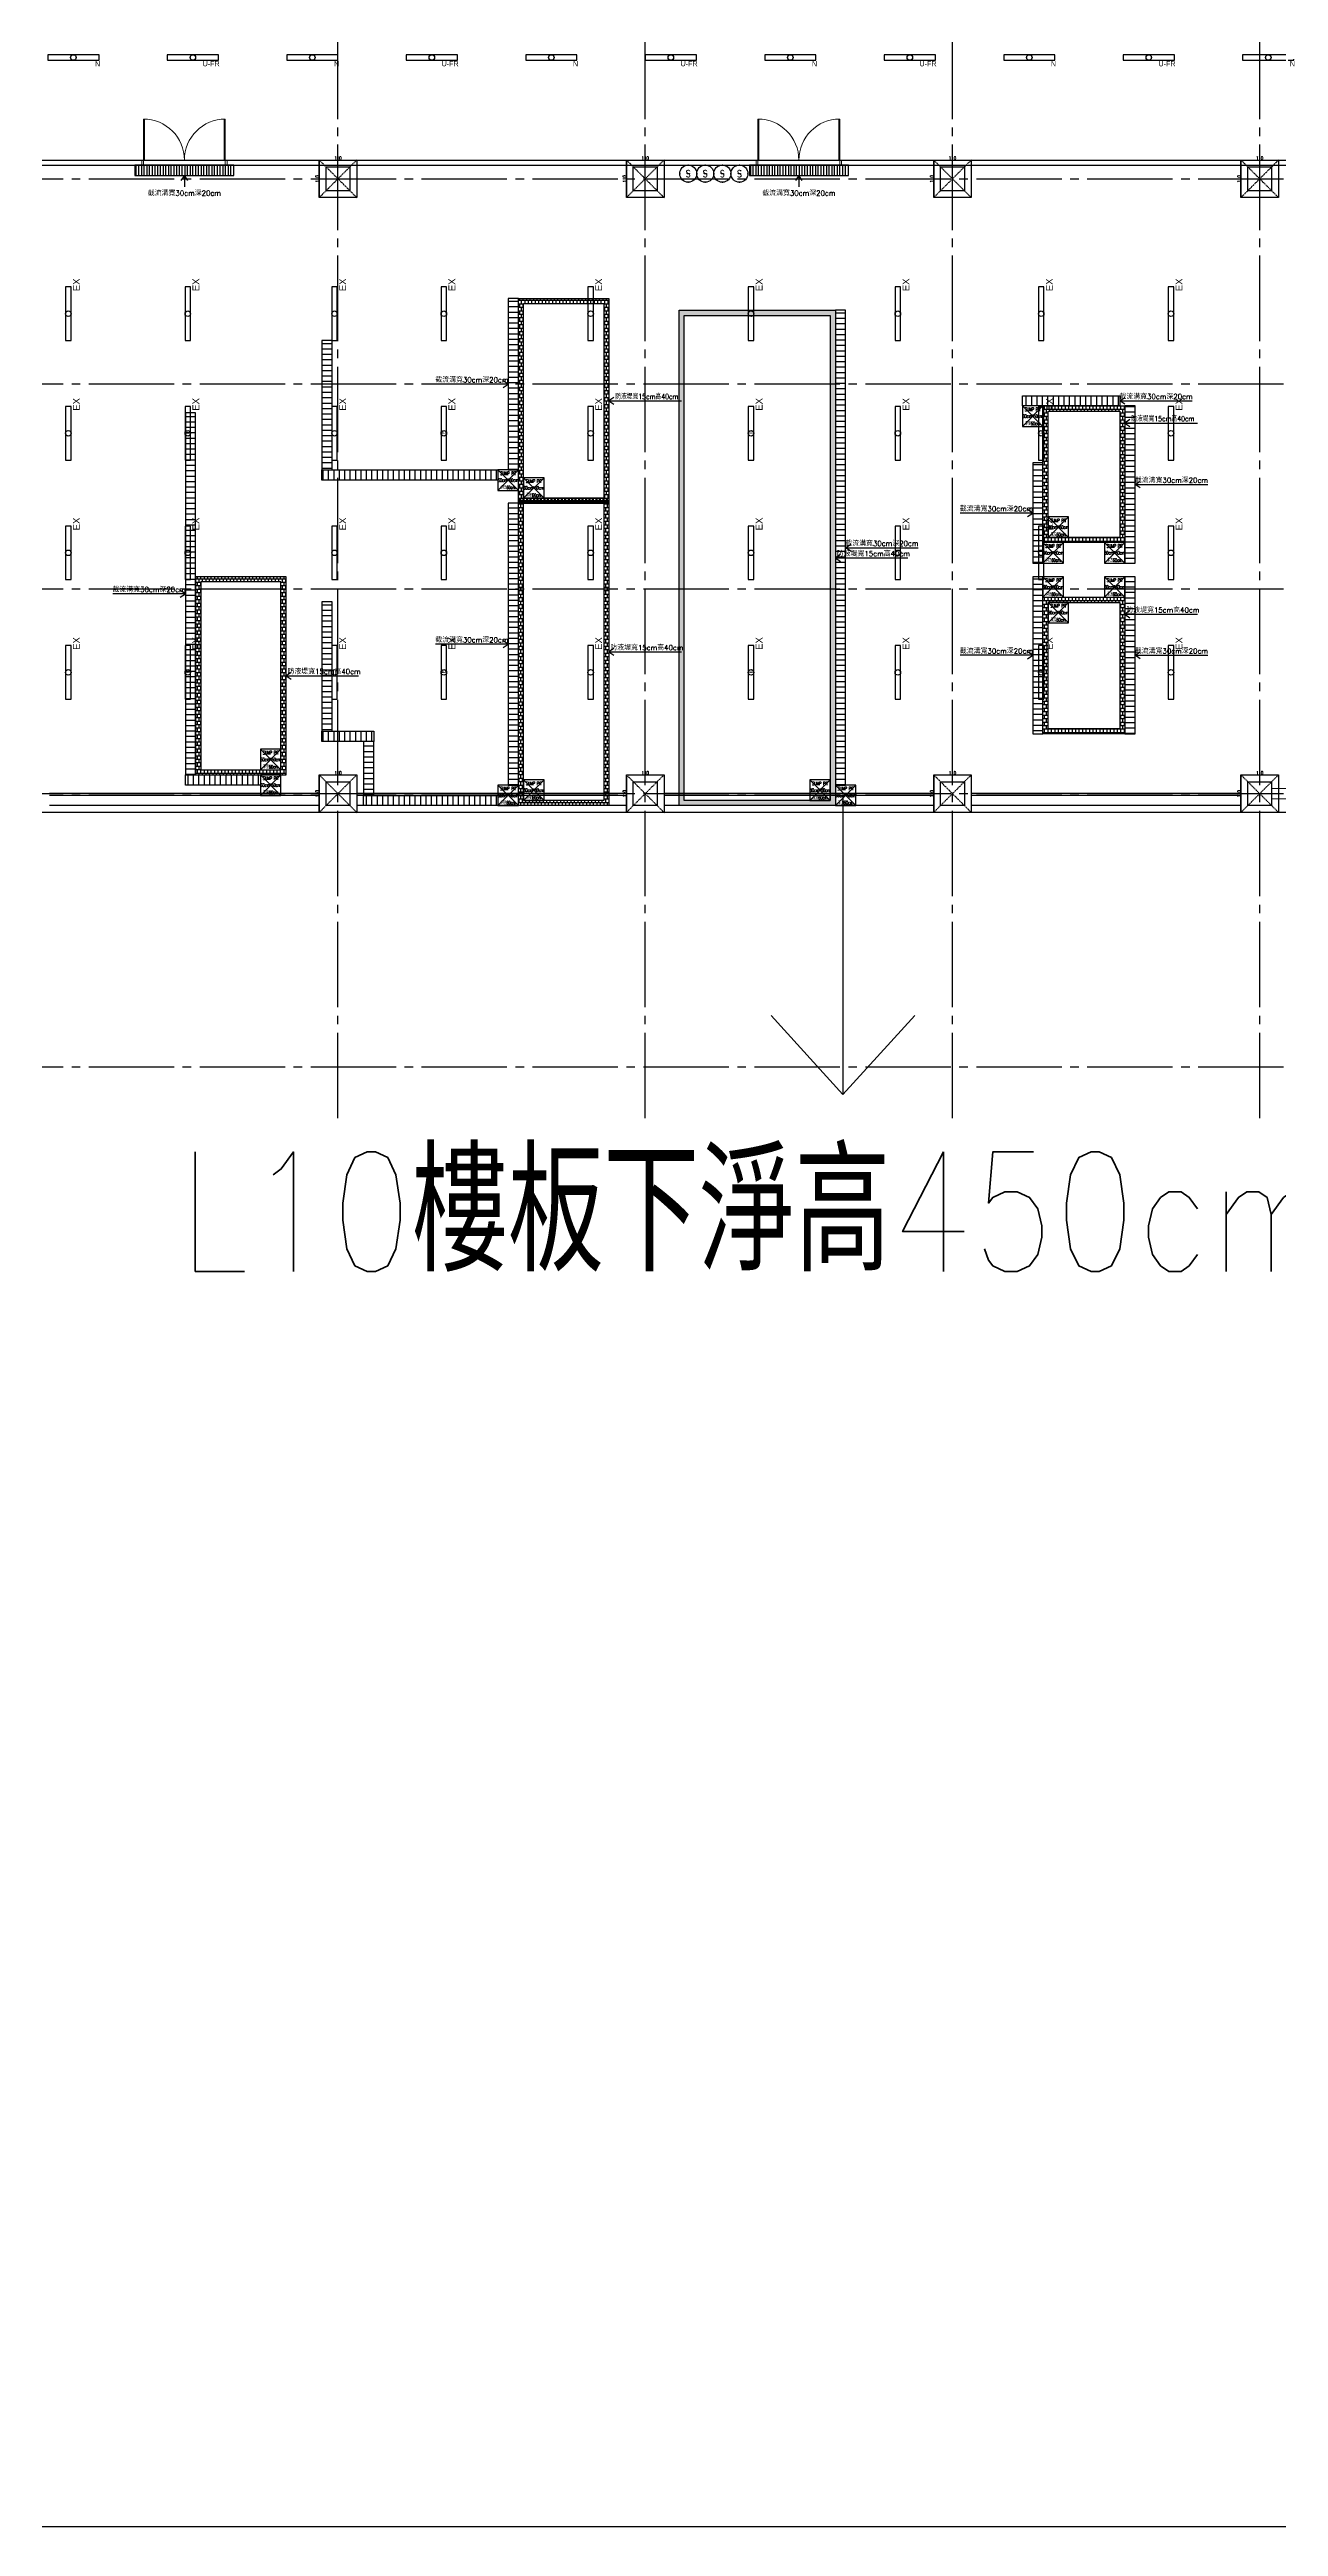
# Model space of a CAD drawing. Header units: millimetres. Extents: x -25195 to 195597, y 6477 to 112111.
# Drawn here: x 3715 to 7315, y 6477 to 13728 of the extents above; entities that cross this region are included whole.
import ezdxf
from ezdxf.enums import TextEntityAlignment as Align

# ---------------------------------------------------------------- set-up
doc = ezdxf.new("R2010")
doc.units = ezdxf.units.MM
doc.header["$LTSCALE"] = 100
for name, pattern in [('X-N-FAB-L10$0$COL-CEN-LIN', [3.25, 2.5, -0.25, 0.25, -0.25]), ('X-N-FAB-L10$0$Demolished', [7.14375, 4.7625, -2.38125]), ('X-N-FAB-L10$0$HIDDEN', [0.375, 0.25, -0.125])]:
    doc.linetypes.add(name, pattern=pattern)
for name, color, linetype in [('0-XREF', 7, 'Continuous'), ('188K-SM-06-F1-L10-ELEC-LIGHT-Y2257103$0$E-LIGHT(W)-N', 8, 'Continuous'), ('188K-SM-06-F1-L10-ELEC-LIGHT-Y2257103$0$E-LIGHT(W)-U FR', 8, 'Continuous'), ('188K-SM-06-F1-L10-ELEC-LIGHT-Y2257103$0$E-LIGHT-EX', 8, 'Continuous'), ('188K-SM-06-F1-L10-ELEC-LIGHT-Y2257103$0$E-LIGHT-EX-E', 8, 'Continuous'), ('188K-SM-06-F1-L10-ELEC-LIGHT-Y2257103$0$E-LIGHT-SW', 8, 'Continuous'), ('X-N-FAB-L10$0$0-可燃氣體房', 8, 'Continuous'), ('X-N-FAB-L10$0$0-控制室', 8, 'Continuous'), ('X-N-FAB-L10$0$00-Dike', 8, 'Continuous'), ('X-N-FAB-L10$0$00-SUMP PIT', 8, 'Continuous'), ('X-N-FAB-L10$0$00-截流溝', 8, 'Continuous'), ('X-N-FAB-L10$0$08', 8, 'Continuous'), ('X-N-FAB-L10$0$200K新增範圍', 8, 'Continuous'), ('X-N-FAB-L10$0$A-WALL-IN', 8, 'Continuous'), ('X-N-FAB-L10$0$BEAM', 8, 'Continuous'), ('X-N-FAB-L10$0$BLOCK', 8, 'Continuous'), ('X-N-FAB-L10$0$CCL', 8, 'X-N-FAB-L10$0$COL-CEN-LIN'), ('X-N-FAB-L10$0$COL', 8, 'Continuous'), ('X-N-FAB-L10$0$COL-S', 8, 'Continuous'), ('X-N-FAB-L10$0$DOOR', 8, 'Continuous'), ('X-N-FAB-L10$0$DRAIN', 8, 'Continuous'), ('X-N-FAB-L10$0$TXT', 8, 'Continuous'), ('X-N-FAB-L10$0$TXT-C', 8, 'Continuous'), ('X-N-FAB-L10$0$TXT-CODE', 8, 'Continuous'), ('X-N-FAB-L10$0$WALL-P', 8, 'Continuous'), ('X-N-FAB-L10$0$WALL-RC', 8, 'Continuous')]:
    doc.layers.add(name, color=color, linetype=linetype)
doc.layers.add('188K-SM-06-F1-L10-ELEC-LIGHT-Y2257103$0$Defpoints-CAS', color=8, linetype='Continuous', plot=False)
for name, color, linetype, lineweight in [('X-N-FAB-L10$0$3', 8, 'Continuous', 9), ('X-N-FAB-L10$0$5', 8, 'Continuous', 5), ('X-N-FAB-L10$0$ARC', 8, 'Continuous', 0)]:
    doc.layers.add(name, color=color, linetype=linetype, lineweight=lineweight)
doc.styles.add('188K-SM-06-F1-L10-ELEC-LIGHT-Y2257103$0$F12P8-SM-03-C40-ELEC-LIGHT-L209207$0$Standard', font='txt.shx', dxfattribs={"bigfont": 'chineset.shx'})
doc.styles.add('188K-SM-06-F1-L10-ELEC-LIGHT-Y2257103$0$Standard', font='arial.ttf')
doc.styles.add('X-N-FAB-L10$0$CHINA', font='simplex.shx', dxfattribs={"width": 0.75, "bigfont": 'chineset.shx'})
doc.styles.add('X-N-FAB-L10$0$DIM', font='simplex.shx', dxfattribs={"width": 0.67, "bigfont": 'chineset.shx'})
doc.styles.add('X-N-FAB-L10$0$STANDARD', font='SIMPLEX', dxfattribs={"bigfont": 'BIGFONT'})
doc.dimstyles.new('X-N-FAB-L10$0$JJP_005_defpoint', dxfattribs={"dimtxt": 20, "dimasz": 0.5, "dimexe": 0.5, "dimexo": 0.5, "dimgap": 0.5, "dimtad": 1, "dimdsep": 46, "dimtxsty": 'X-N-FAB-L10$0$DIM', "dimblk": 'X-N-FAB-L10$0$_None', "dimcen": 10, "dimclrd": 256, "dimclre": 256, "dimclrt": 256, "dimadec": 0, "dimazin": 0, "dimtfac": 1, "dimtix": 1, "dimtmove": 2, "dimatfit": 3, "dimldrblk": 'X-N-FAB-L10$0$_None', "dimfxl": 0.5, "dimtolj": 1, "dimtzin": 0, "dimarcsym": 0})

# ---------------------------------------------------------------- blocks, each defined once
blk = doc.blocks.new('188K-SM-06-F1-L10-ELEC-LIGHT-Y2257103$0$防塵防水5ft EX')
at = {"ltscale": 600}
blk.add_lwpolyline([(-78.5, -8.1), (78.5, -8.1), (78.5, 8.1), (-78.5, 8.1)], close=True, dxfattribs=at)
blk.add_circle((0, 0), 8.1, dxfattribs=at)
at = {"style": '188K-SM-06-F1-L10-ELEC-LIGHT-Y2257103$0$Standard'}
blk.add_text('EX', height=20, dxfattribs=at).set_placement((65.9, -33.7))
blk = doc.blocks.new('188K-SM-06-F1-L10-ELEC-LIGHT-Y2257103$0$防塵防水 5ft EX-E')
at = {"ltscale": 600}
blk.add_lwpolyline([(0, 25.6), (157, 25.6), (157, 41.8), (0, 41.8)], close=True, dxfattribs=at)
blk.add_circle((78.5, 33.7), 8.1, dxfattribs=at)
at = {"style": '188K-SM-06-F1-L10-ELEC-LIGHT-Y2257103$0$Standard'}
for s, height, p in [('E', 9.8, (75.9, 28.8)), ('EX', 20, (144.4, 0))]:
    blk.add_text(s, height=height, dxfattribs=at).set_placement(p)
blk = doc.blocks.new('*U74')
blk.add_circle((0, 0), 25)
at = {"layer": '188K-SM-06-F1-L10-ELEC-LIGHT-Y2257103$0$Defpoints-CAS'}
blk.add_lwpolyline([(-3.5, 0.46), (3.5, 0.46), (3.5, -0.46), (-3.5, -0.46)], close=True, dxfattribs=at)
for p in [(-25, 0), (0, 25), (25, 0), (0, -25)]:
    blk.add_point(p, dxfattribs=at)
at = {"style": '188K-SM-06-F1-L10-ELEC-LIGHT-Y2257103$0$F12P8-SM-03-C40-ELEC-LIGHT-L209207$0$Standard', "width": 0.8}
blk.add_text('S', height=20, dxfattribs=at).set_placement((0, 0), align=Align.MIDDLE_CENTER)
blk = doc.blocks.new('*U80')
at = {"ltscale": 600}
blk.add_lwpolyline([(75, 8.1), (-75, 8.1), (-75, -8.1), (75, -8.1)], close=True, dxfattribs=at)
blk.add_circle((0, 0), 8.1, dxfattribs=at)
at = {"style": '188K-SM-06-F1-L10-ELEC-LIGHT-Y2257103$0$Standard', "width": 0.8}
blk.add_text('N', height=15, rotation=360, dxfattribs=at).set_placement((78.5, -18.1), align=Align.MIDDLE_RIGHT)
blk = doc.blocks.new('*U82')
at = {"ltscale": 600}
blk.add_lwpolyline([(-75, -8.1), (75, -8.1), (75, 8.1), (-75, 8.1)], close=True, dxfattribs=at)
blk.add_circle((0, 0), 8.1, dxfattribs=at)
at = {"style": '188K-SM-06-F1-L10-ELEC-LIGHT-Y2257103$0$Standard', "width": 0.8}
blk.add_text('U-FR', height=15, rotation=360, dxfattribs=at).set_placement((78.5, -18.1), align=Align.MIDDLE_RIGHT)
blk = doc.blocks.new('188K-SM-06-F1-L10-ELEC-LIGHT-Y2257103')
at = {"layer": '188K-SM-06-F1-L10-ELEC-LIGHT-Y2257103$0$E-LIGHT(W)-N'}
for p in [(3785, 13705), (4485, 13705), (5185, 13705), (5885, 13705), (6585, 13705), (7285, 13705)]:
    blk.add_blockref('*U80', p, dxfattribs=at)
at = {"layer": '188K-SM-06-F1-L10-ELEC-LIGHT-Y2257103$0$E-LIGHT(W)-U FR'}
for p in [(4135, 13705), (4835, 13705), (5535, 13705), (6235, 13705), (6935, 13705)]:
    blk.add_blockref('*U82', p, dxfattribs=at)
at = {"layer": '188K-SM-06-F1-L10-ELEC-LIGHT-Y2257103$0$E-LIGHT-EX', "rotation": 90}
for p in [(3770, 12955), (4120, 12955), (4550, 12955), (4870, 12955), (5300, 12955), (5770, 12955), (6200, 12955), (6620, 12955), (7000, 12955), (3770, 12605), (4550, 12605), (5300, 12605), (6200, 12605), (7000, 12605), (3770, 12255), (4120, 12255), (4550, 12255), (4870, 12255), (5300, 12255), (5770, 12255), (6200, 12255), (6620, 12255), (7000, 12255), (3770, 11905), (4550, 11905), (5300, 11905), (6200, 11905), (7000, 11905)]:
    blk.add_blockref('188K-SM-06-F1-L10-ELEC-LIGHT-Y2257103$0$防塵防水5ft EX', p, dxfattribs=at)
at = {"layer": '188K-SM-06-F1-L10-ELEC-LIGHT-Y2257103$0$E-LIGHT-EX-E', "rotation": 90}
for p in [(4153.7, 12526.5), (4903.7, 12526.5), (5803.7, 12526.5), (6653.7, 12526.5), (4153.7, 11826.5), (4903.7, 11826.5), (5803.7, 11826.5), (6653.7, 11826.5)]:
    blk.add_blockref('188K-SM-06-F1-L10-ELEC-LIGHT-Y2257103$0$防塵防水 5ft EX-E', p, dxfattribs=at)
at = {"layer": '188K-SM-06-F1-L10-ELEC-LIGHT-Y2257103$0$E-LIGHT-SW'}
for p in [(5585.9, 13365), (5635.9, 13365), (5685.9, 13365), (5735.9, 13365)]:
    blk.add_blockref('*U74', p, dxfattribs=at)
blk = doc.blocks.new('*D153')
at = {"layer": 'DefPoints', "lineweight": -2, "transparency": 16777216}
blk.add_line((0, 0), (110, 0), dxfattribs=at)
at = {"layer": 'DefPoints', "color": 0, "transparency": 16777216}
for p in [(0, 0), (110, 0), (110, 0)]:
    blk.add_point(p, dxfattribs=at)
at = {"layer": 'DefPoints', "transparency": 16777216, "insert": (55, 5.5), "char_height": 10, "attachment_point": 5, "style": 'X-N-FAB-L10$0$DIM'}
blk.add_mtext('\\A1;110', dxfattribs=at)
blk = doc.blocks.new('X-N-FAB-L10$0$_None')
blk = doc.blocks.new('*D154')
at = {"layer": 'DefPoints', "lineweight": -2, "transparency": 16777216}
blk.add_line((0, 0), (0, -110), dxfattribs=at)
at = {"layer": 'DefPoints', "color": 0, "transparency": 16777216}
for p in [(0, 0), (0, -110), (0, -110)]:
    blk.add_point(p, dxfattribs=at)
at = {"layer": 'DefPoints', "transparency": 16777216, "insert": (-5.5, -55), "char_height": 10, "attachment_point": 5, "rotation": 90, "style": 'X-N-FAB-L10$0$DIM'}
blk.add_mtext('\\A1;110', dxfattribs=at)
blk = doc.blocks.new('X-N-FAB-L10$0$A$C5b9bb6f0')
at = {"layer": 'X-N-FAB-L10$0$ARC'}
blk.add_line((7183.6, 2664), (7183.6, 2664), dxfattribs=at)
blk.add_lwpolyline([(9964.1, 2699), (10794.1, 2699), (10794.1, 2729), (9964.1, 2729)], close=True, dxfattribs=at)
at = {"layer": 'X-N-FAB-L10$0$WALL-P'}
for p, q in [((7174.1, 2714), (6384.1, 2714)), ((7174.1, 2709), (6384.1, 2709)), ((8074.1, 2714), (7284.1, 2714)), ((8074.1, 2709), (7284.1, 2709)), ((8974.1, 2714), (8184.1, 2714)), ((8974.1, 2709), (8184.1, 2709)), ((9874.1, 2714), (9084.1, 2714)), ((9874.1, 2709), (9084.1, 2709))]:
    blk.add_line(p, q, dxfattribs=at)
at = {"layer": 'X-N-FAB-L10$0$WALL-RC'}
for p, q in [((8974.1, 2679), (8974.1, 2769)), ((9084.1, 2769), (9084.1, 2679)), ((11109.1, 2659), (6049.1, 2659)), ((7174.1, 2679), (6384.1, 2679)), ((8074.1, 2679), (7284.1, 2679)), ((8974.1, 2679), (8184.1, 2679)), ((9874.1, 2679), (9084.1, 2679))]:
    blk.add_line(p, q, dxfattribs=at)
blk = doc.blocks.new('X-N-FAB-L10$0$A$Cf42b12f3')
at = {"layer": 'X-N-FAB-L10$0$DOOR', "lineweight": 0}
for p, q in [((0, 120), (0, 135)), ((0, 135), (5, 135)), ((5, 120), (0, 120)), ((5, 135), (5, 120)), ((5, 0), (5, 120)), ((5, 120), (8, 120)), ((8, 120), (8, 0)), ((242, 120), (242, 0)), ((245, 120), (242, 120)), ((250, 135), (245, 135)), ((245, 135), (245, 120)), ((245, 0), (245, 120)), ((245, 120), (250, 120)), ((250, 120), (250, 135)), ((8, 0), (5, 0)), ((242, 0), (245, 0))]:
    blk.add_line(p, q, dxfattribs=at)
for centre, start, end in [((5, 120), 270, 0), ((245, 120), 180, 270)]:
    blk.add_arc(centre, 120, start, end, dxfattribs=at)
blk = doc.blocks.new('X-N-FAB-L10$0$SUMP PIT')
at = {"layer": 'X-N-FAB-L10$0$08'}
for p, q in [((-30, 30), (30, -30)), ((-30, -30), (30, 30))]:
    blk.add_line(p, q, dxfattribs=at)
blk.add_lwpolyline([(-30, -30), (30, -30), (30, 30), (-30, 30)], close=True, dxfattribs=at)
at = {"layer": 'X-N-FAB-L10$0$TXT-C', "style": 'X-N-FAB-L10$0$STANDARD', "width": 0.6}
for s, p in [('60cm*60cm', (0, 0)), ('SUMP PIT', (0, 20)), ('深度60cm', (0, -20))]:
    blk.add_text(s, height=10, dxfattribs=at).set_placement(p, align=Align.MIDDLE)
blk = doc.blocks.new('X-N-FAB-L10$0$A$C1988aaf9')
at = {"layer": 'X-N-FAB-L10$0$00-Dike'}
h = blk.add_hatch(dxfattribs=at)
h.set_pattern_fill('AR-B88', color=256, scale=0.05, angle=540)
h.set_pattern_definition([(180, (11873.466, 13827.5), (-4e-15, -10.16), []), (270, (11873.466, 13827.5), (5.08, -10.16), [10.16, -10.16])])
h.paths.add_polyline_path([(1693.5, 850), (1428.5, 850), (1428.5, 1450), (1693.5, 1450)])
h.paths.add_polyline_path([(1678.5, 865), (1443.5, 865), (1443.5, 1435), (1678.5, 1435)], flags=16)
h = blk.add_hatch(dxfattribs=at)
h.set_pattern_fill('AR-B88', color=8, scale=0.05, angle=180)
h.set_pattern_definition([(180, (9882.248, 12930), (-1e-15, -10.16), []), (270, (9882.248, 12930), (5.08, -10.16), [10.16, -10.16])])
h.paths.add_polyline_path([(2357, -35), (1899.5, -35), (1899.5, 1415), (2357, 1415)])
h.paths.add_polyline_path([(2342, -20), (1914.5, -20), (1914.5, 1400), (2342, 1400)], flags=16)
h = blk.add_hatch(dxfattribs=at)
h.set_pattern_fill('AR-B88', color=256, scale=0.05)
h.set_pattern_definition([(0, (-6385, -10916.2), (0, 10.16), []), (90, (-6385, -10916.2), (-5.08, 10.16), [10.16, -10.16])])
h.paths.add_polyline_path([(2965, 1135), (3205, 1135), (3205, 735), (2965, 735)])
h.paths.add_polyline_path([(2980, 1120), (3190, 1120), (3190, 750), (2980, 750)], flags=16)
h = blk.add_hatch(dxfattribs=at)
h.set_pattern_fill('AR-B88', color=8, scale=0.05, angle=360)
h.set_pattern_definition([(360, (-11226.534, -11620), (2e-15, 10.16), []), (90, (-11226.534, -11620), (-5.08, 10.16), [10.16, -10.16])])
h.paths.add_polyline_path([(1428.5, 865), (1693.5, 865), (1693.5, -35), (1428.5, -35)])
h.paths.add_polyline_path([(1443.5, 850), (1678.5, 850), (1678.5, -20), (1443.5, -20)], flags=16)
h = blk.add_hatch(dxfattribs=at)
h.set_pattern_fill('AR-B88', color=256, scale=0.05, angle=180)
h.set_pattern_definition([(180, (7266.371, 12230), (-1e-15, -10.16), []), (270, (7266.371, 12230), (5.08, -10.16), [10.16, -10.16])])
h.paths.add_polyline_path([(748, 635), (483, 635), (483, 55), (748, 55)])
h.paths.add_polyline_path([(733, 620), (498, 620), (498, 70), (733, 70)], flags=16)
h = blk.add_hatch(dxfattribs=at)
h.set_pattern_fill('AR-B88', color=256, scale=0.05)
h.set_pattern_definition([(0, (-6385, -11476.2), (0, 10.16), []), (90, (-6385, -11476.2), (-5.08, 10.16), [10.16, -10.16])])
h.paths.add_polyline_path([(2965, 575), (3205, 575), (3205, 175), (2965, 175)])
h.paths.add_polyline_path([(2980, 560), (3190, 560), (3190, 190), (2980, 190)], flags=16)
at = {"layer": 'X-N-FAB-L10$0$00-截流溝'}
h = blk.add_hatch(dxfattribs=at)
h.set_pattern_fill('ANSI31', color=256, scale=5, angle=45)
h.set_pattern_definition([(90, (-14327.5, -11015), (-15.875, 3e-15), [])])
h.paths.add_polyline_path([(305, 1810), (595, 1810), (595, 1840), (305, 1840)])
h = blk.add_hatch(dxfattribs=at)
h.set_pattern_fill('ANSI31', color=256, scale=5, angle=45)
h.set_pattern_definition([(90, (-12527.5, -11015), (-15.875, 3e-15), [])])
h.paths.add_polyline_path([(2105, 1810), (2395, 1810), (2395, 1840), (2105, 1840)])
h = blk.add_hatch(dxfattribs=at)
h.set_pattern_fill('ANSI31', color=256, scale=5, angle=-45)
h.set_pattern_definition([(360, (-11426.534, 14452.23), (6e-15, 15.875), [])])
h.paths.add_polyline_path([(1398.5, 1450), (1398.5, 947.8), (1428.5, 947.8), (1428.5, 1450)])
h = blk.add_hatch(dxfattribs=at)
h.set_pattern_fill('ANSI31', color=256, scale=5, angle=-45)
h.set_pattern_definition([(360, (-10468.034, 13529.39), (6e-15, 15.875), [])])
h.paths.add_polyline_path([(2357, 1415), (2357, 25), (2387, 25), (2387, 1415)])
h = blk.add_hatch(dxfattribs=at)
h.set_pattern_fill('ANSI31', color=256, scale=5, angle=-45)
h.set_pattern_definition([(360, (-11972.01, 14328.735), (6e-15, 15.875), [])])
h.paths.add_polyline_path([(853, 1326.5), (853, 947.8), (883, 947.8), (883, 1326.5)])
h = blk.add_hatch(dxfattribs=at)
h.set_pattern_fill('ANSI31', color=256, scale=5, angle=45)
h.set_pattern_definition([(90, (-12632.5, -11690), (-15.875, 3e-15), [])])
h.paths.add_polyline_path([(3190, 1135), (2905, 1135), (2905, 1165), (3190, 1165)])
h = blk.add_hatch(dxfattribs=at)
h.set_pattern_fill('ANSI31', color=256, scale=5, angle=-45)
h.set_pattern_definition([(360, (-12372.01, 13559.39), (6e-15, 15.875), [])])
h.paths.add_polyline_path([(453, 1115), (453, 55), (483, 55), (483, 1115)])
h = blk.add_hatch(dxfattribs=at)
h.set_pattern_fill('ANSI31', color=256, scale=5, angle=-45)
h.set_pattern_definition([(360, (-9620, 14239.39), (6e-15, 15.875), [])])
h.paths.add_polyline_path([(3205, 1135), (3205, 675), (3235, 675), (3235, 1135)])
h = blk.add_hatch(dxfattribs=at)
h.set_pattern_fill('ANSI31', color=256, scale=5, angle=45)
h.set_pattern_definition([(90, (-14454.034, -11907.16), (-15.875, 3e-15), [])])
h.paths.add_polyline_path([(1368.5, 917.8), (853, 917.8), (853, 947.8), (1368.5, 947.8)])
h = blk.add_hatch(dxfattribs=at)
h.set_pattern_fill('ANSI31', color=256, scale=5, angle=-45)
h.set_pattern_definition([(360, (-9890, 14164.39), (6e-15, 15.875), [])])
h.paths.add_polyline_path([(2935, 968), (2935, 675), (2965, 675), (2965, 968)])
h = blk.add_hatch(dxfattribs=at)
h.set_pattern_fill('ANSI31', color=256, scale=5, angle=-45)
h.set_pattern_definition([(360, (-11426.534, 13529.39), (6e-15, 15.875), [])])
h.paths.add_polyline_path([(1398.5, 850), (1398.5, 25), (1428.5, 25), (1428.5, 850)])
h = blk.add_hatch(dxfattribs=at)
h.set_pattern_fill('ANSI31', color=256, scale=5, angle=-45)
h.set_pattern_definition([(360, (-9890, 13544.39), (6e-15, 15.875), [])])
h.paths.add_polyline_path([(2935, 635), (2935, 175), (2965, 175), (2965, 635)])
h = blk.add_hatch(dxfattribs=at)
h.set_pattern_fill('ANSI31', color=256, scale=5, angle=-45)
h.set_pattern_definition([(360, (-9620, 13679.39), (6e-15, 15.875), [])])
h.paths.add_polyline_path([(3205, 635), (3205, 175), (3235, 175), (3235, 635)])
h = blk.add_hatch(dxfattribs=at)
h.set_pattern_fill('ANSI31', color=256, scale=5, angle=-45)
h.set_pattern_definition([(360, (-11972.01, 13563.735), (6e-15, 15.875), [])])
h.paths.add_polyline_path([(853, 561.5), (853, 182.8), (883, 182.8), (883, 561.5)])
h = blk.add_hatch(dxfattribs=at)
h.set_pattern_fill('ANSI31', color=256, scale=5, angle=45)
h.set_pattern_definition([(90, (-14454.034, -12672.16), (-15.875, 3e-15), [])])
h.paths.add_polyline_path([(1005, 152.8), (853, 152.8), (853, 182.8), (1005, 182.8)])
h = blk.add_hatch(dxfattribs=at)
h.set_pattern_fill('ANSI31', color=256, scale=5, angle=-45)
h.set_pattern_definition([(360, (-11850, 13499.39), (6e-15, 15.875), [])])
h.paths.add_polyline_path([(975, 152.8), (975, -5), (1005, -5), (1005, 152.8)])
h = blk.add_hatch(dxfattribs=at)
h.set_pattern_fill('ANSI31', color=256, scale=5, angle=45)
h.set_pattern_definition([(90, (-14786.044, -12800), (-15.875, 3e-15), [])])
h.paths.add_polyline_path([(673, 25), (453, 25), (453, 55), (673, 55)])
h = blk.add_hatch(dxfattribs=at)
h.set_pattern_fill('ANSI31', color=256, scale=5, angle=45)
h.set_pattern_definition([(90, (-14454.034, -12860), (-15.875, 3e-15), [])])
h.paths.add_polyline_path([(1368.5, -35), (975, -35), (975, -5), (1368.5, -5)])
at = {"layer": 'X-N-FAB-L10$0$00-Dike'}
for points in [[(1693.5, 850), (1428.5, 850), (1428.5, 1450), (1693.5, 1450)], [(1678.5, 865), (1443.5, 865), (1443.5, 1435), (1678.5, 1435)], [(2357, -35), (1899.5, -35), (1899.5, 1415), (2357, 1415)], [(2342, -20), (1914.5, -20), (1914.5, 1400), (2342, 1400)], [(2965, 1135), (3205, 1135), (3205, 735), (2965, 735)], [(2980, 1120), (3190, 1120), (3190, 750), (2980, 750)], [(1428.5, 865), (1693.5, 865), (1693.5, -35), (1428.5, -35)], [(1443.5, 850), (1678.5, 850), (1678.5, -20), (1443.5, -20)], [(748, 635), (483, 635), (483, 55), (748, 55)], [(733, 620), (498, 620), (498, 70), (733, 70)], [(2965, 575), (3205, 575), (3205, 175), (2965, 175)], [(2980, 560), (3190, 560), (3190, 190), (2980, 190)]]:
    blk.add_lwpolyline(points, close=True, dxfattribs=at)
for points in [[(1708.5, 1160), (1693.5, 1150), (1708.5, 1140)], [(1693.5, 1150), (1906.1, 1150)], [(3220, 1095), (3205, 1085), (3220, 1075)], [(3205, 1085), (3417.6, 1085)], [(2372, 700), (2357, 690), (2372, 680)], [(3220, 535), (3205, 525), (3220, 515)]]:
    blk.add_lwpolyline(points, dxfattribs=at)
at = {"layer": 'X-N-FAB-L10$0$00-截流溝'}
for points in [[(305, 1810), (595, 1810), (595, 1840), (305, 1840)], [(2105, 1810), (2395, 1810), (2395, 1840), (2105, 1840)], [(1398.5, 1450), (1398.5, 947.8), (1428.5, 947.8), (1428.5, 1450)], [(2357, 1415), (2357, 25), (2387, 25), (2387, 1415)], [(853, 1326.5), (853, 947.8), (883, 947.8), (883, 1326.5)], [(3190, 1135), (2905, 1135), (2905, 1165), (3190, 1165)], [(453, 1115), (453, 55), (483, 55), (483, 1115)], [(3205, 1135), (3205, 675), (3235, 675), (3235, 1135)], [(1368.5, 917.8), (853, 917.8), (853, 947.8), (1368.5, 947.8)], [(2935, 968), (2935, 675), (2965, 675), (2965, 968)], [(1398.5, 850), (1398.5, 25), (1428.5, 25), (1428.5, 850)], [(2935, 635), (2935, 175), (2965, 175), (2965, 635)], [(3205, 635), (3205, 175), (3235, 175), (3235, 635)], [(853, 561.5), (853, 182.8), (883, 182.8), (883, 561.5)], [(1005, 152.8), (853, 152.8), (853, 182.8), (1005, 182.8)], [(975, 152.8), (975, -5), (1005, -5), (1005, 152.8)], [(673, 25), (453, 25), (453, 55), (673, 55)], [(1368.5, -35), (975, -35), (975, -5), (1368.5, -5)]]:
    blk.add_lwpolyline(points, close=True, dxfattribs=at)
for points in [[(460, 1795), (450, 1810), (440, 1795)], [(450, 1810), (450, 1776.2)], [(2260, 1795), (2250, 1810), (2240, 1795)], [(2250, 1810), (2250, 1776.2)]]:
    blk.add_lwpolyline(points, dxfattribs=at)
at = {"layer": 'X-N-FAB-L10$0$TXT'}
for points in [[(1398.5, 1198.9), (1185.8, 1198.9)], [(1383.5, 1188.9), (1398.5, 1198.9), (1383.5, 1208.9)], [(3205, 1140), (3190, 1150), (3205, 1160)], [(3190, 1150), (3402.6, 1150)], [(3250, 895), (3235, 905), (3250, 915)], [(3235, 905), (3447.6, 905)], [(2935, 821.5), (2722.4, 821.5)], [(2920, 811.5), (2935, 821.5), (2920, 831.5)], [(2402, 710), (2387, 720), (2402, 730)], [(2357, 690), (2569.6, 690)], [(2387, 720), (2599.6, 720)], [(453, 585), (240.4, 585)], [(438, 575), (453, 585), (438, 595)], [(3205, 525), (3417.6, 525)], [(1398.5, 437.5), (1185.8, 437.5)], [(1383.5, 427.5), (1398.5, 437.5), (1383.5, 447.5)], [(1708.5, 425), (1693.5, 415), (1708.5, 405)], [(1693.5, 415), (1906.1, 415)], [(2935, 405), (2722.4, 405)], [(2920, 395), (2935, 405), (2920, 415)], [(3250, 395), (3235, 405), (3250, 415)], [(3235, 405), (3447.6, 405)], [(763, 355), (748, 345), (763, 335)], [(748, 345), (960.6, 345)]]:
    blk.add_lwpolyline(points, dxfattribs=at)
at = {"layer": 'X-N-FAB-L10$0$00-SUMP PIT'}
for p in [(2935, 1105), (1398.5, 917.8), (1473.5, 895), (3010, 780), (2995, 705), (3175, 705), (2995, 605), (3175, 605), (3010, 530), (703, 100), (703, 25), (1398.5, -5), (1473.5, 10), (2312, 10), (2387, -5)]:
    blk.add_blockref('X-N-FAB-L10$0$SUMP PIT', p, dxfattribs=at)
at = {"layer": 'X-N-FAB-L10$0$00-Dike', "style": 'X-N-FAB-L10$0$STANDARD', "width": 0.8}
for p in [(1804.8, 1155), (3316.3, 1090)]:
    blk.add_text('防液堤寬15cm高40cm', height=15, dxfattribs=at).set_placement(p, align=Align.CENTER)
at = {"layer": 'X-N-FAB-L10$0$TXT', "style": 'X-N-FAB-L10$0$CHINA'}
for p in [(450, 1760), (2250, 1760)]:
    blk.add_text('截流溝寬30cm深20cm', height=15, dxfattribs=at).set_placement(p, align=Align.MIDDLE)
for s, p in [('截流溝寬30cm深20cm', (1292.2, 1203.9)), ('截流溝寬30cm深20cm', (3296.3, 1155)), ('截流溝寬30cm深20cm', (3341.3, 910)), ('截流溝寬30cm深20cm', (2828.7, 826.5)), ('截流溝寬30cm深20cm', (2493.3, 725)), ('防液堤寬15cm高40cm', (2468.3, 695)), ('截流溝寬30cm深20cm', (346.7, 590)), ('防液堤寬15cm高40cm', (3316.3, 530)), ('截流溝寬30cm深20cm', (1292.2, 442.5)), ('防液堤寬15cm高40cm', (1804.8, 420)), ('防液堤寬15cm高40cm', (859.3, 350)), ('截流溝寬30cm深20cm', (2828.7, 410)), ('截流溝寬30cm深20cm', (3341.3, 410))]:
    blk.add_text(s, height=15, dxfattribs=at).set_placement(p, align=Align.CENTER)
blk = doc.blocks.new('X-N-FAB-L10$0$萬用門(22改)-REVISED[26]_1')
at = {"layer": 'X-N-FAB-L10$0$DOOR', "color": 4, "lineweight": 0}
for p, q in [((1368.5, 6015), (1368.5, 6020)), ((1368.5, 6020), (1383.5, 6020)), ((1383.5, 6020), (1383.5, 6015)), ((1383.5, 6015), (1368.5, 6015)), ((1383.5, 6015), (1528.5, 6015)), ((1383.5, 6012), (1383.5, 6015)), ((1528.5, 6012), (1383.5, 6012)), ((1528.5, 6015), (1528.5, 6012)), ((1368.5, 5720), (1368.5, 5725)), ((1368.5, 5725), (1383.5, 5725)), ((1383.5, 5720), (1368.5, 5720)), ((1383.5, 5728), (1528.5, 5728)), ((1383.5, 5725), (1383.5, 5728)), ((1528.5, 5725), (1383.5, 5725)), ((1383.5, 5725), (1383.5, 5720)), ((1528.5, 5728), (1528.5, 5725))]:
    blk.add_line(p, q, dxfattribs=at)
for centre, start, end in [((1383.5, 6015), 270, 0), ((1383.5, 5725), 0, 90)]:
    blk.add_arc(centre, 145, start, end, dxfattribs=at)
blk = doc.blocks.new('X-N-FAB-L10$0$A$C59bd90fa')
at = {"layer": 'X-N-FAB-L10$0$3', "lineweight": 5}
for p, q in [((-801.7, 90.3), (-804.4, 87.6)), ((-801.7, 90.3), (-800.4, 88.9)), ((-799, 87.6), (-801.7, 84.9)), ((-794.9, 96.7), (-801.6, 90.1)), ((-799, 87.6), (-800.4, 88.9)), ((-792.6, 94.3), (-799.2, 87.7)), ((-786.8, 104.8), (-781.5, 110.2)), ((-784.5, 102.5), (-779.1, 107.8)), ((-780.9, 111.4), (-781.8, 110.5)), ((-780.3, 109), (-781.8, 110.5)), ((-777.4, 115.1), (-781, 111.5)), ((-779.4, 109.9), (-781, 111.5)), ((-780.3, 109), (-778.8, 107.5)), ((-779.4, 109.9), (-777.8, 108.3)), ((-779, 127.4), (-778.8, 127.1)), ((-777.9, 108.4), (-778.8, 107.5)), ((-777.6, 131), (-778.6, 130)), ((-778.6, 127.7), (-778.1, 127.2)), ((-778.4, 129.8), (-777.4, 130.8)), ((-777.4, 130.6), (-778.1, 129.8)), ((-777.3, 130.5), (-778, 129.7)), ((-774.2, 111.9), (-777.8, 108.3)), ((-776.4, 130.2), (-777.7, 128.8)), ((-777.1, 115.1), (-777.4, 115.1)), ((-775.8, 116.4), (-777.1, 115.1)), ((-777.1, 115.1), (-775.6, 113.7)), ((-774.2, 128.2), (-776.3, 130.3)), ((-774.2, 128.4), (-776.1, 130.3)), ((-775.7, 116.4), (-775.8, 116.4)), ((-774.3, 115), (-775.7, 116.4)), ((-774.2, 112.2), (-775.6, 113.7)), ((-761.8, 129.9), (-775.4, 116.2)), ((-774.9, 131.2), (-767.9, 138.3)), ((-773.2, 129.5), (-774.9, 131.2)), ((-774.3, 115), (-772.9, 113.6)), ((-772.9, 113.5), (-774.2, 112.2)), ((-774.2, 112.2), (-774.2, 111.9)), ((-773.2, 129.5), (-766.2, 136.5)), ((-759.4, 127.5), (-773.1, 113.8)), ((-772.9, 113.6), (-772.9, 113.5)), ((-767.3, 125.2), (-762.5, 130)), ((-761.3, 133.3), (-764.5, 136.5)), ((-764.1, 122), (-759.3, 126.8)), ((-759.6, 135), (-762.9, 138.3)), ((-762.4, 130.7), (-762.8, 130.3)), ((-762.8, 130.3), (-762.1, 129.6)), ((-762, 130.4), (-762.4, 130.7)), ((-761.5, 130.9), (-762.2, 130.3)), ((-762.2, 130.3), (-760.6, 128.7)), ((-760.5, 132.2), (-762.1, 130.5)), ((-761.6, 133.1), (-759.4, 135.3)), ((-761.2, 132.6), (-761.6, 133.1)), ((-761.5, 130.9), (-760, 129.3)), ((-761.3, 130.7), (-760.5, 131.6)), ((-758.9, 134.9), (-761.2, 132.6)), ((-761, 132.8), (-760.4, 132.2)), ((-759, 127.1), (-760.6, 128.7)), ((-758.4, 127.8), (-760, 129.3)), ((-759, 126.5), (-759.7, 127.2)), ((-759.4, 135.3), (-758.9, 134.9)), ((-759.1, 134.7), (-758.5, 134.1)), ((-758.4, 127.8), (-759, 127.1)), ((-758.6, 126.9), (-759, 126.5)), ((-758.9, 127.3), (-758.6, 126.9)), ((-757.1, 128.8), (-758.8, 127.2)), ((-758.6, 128), (-757.7, 128.8)), ((-756.8, 135.9), (-758.5, 134.2)), ((-756.8, 135.9), (-758.5, 134.2)), ((-756.5, 128.3), (-757.1, 128.9)), ((-756.6, 136.6), (-757, 136.1)), ((-757, 136.1), (-755.1, 134.2)), ((-754.4, 130.4), (-756.7, 128.1)), ((-756.7, 128.1), (-756.2, 127.7)), ((-756.6, 136.6), (-754.7, 134.6)), ((-756.2, 127.7), (-754, 129.9)), ((-756, 136.2), (-756.1, 136.1)), ((-756, 136.2), (-754.5, 134.8)), ((-756, 127.9), (-755.8, 127.8)), ((-755.8, 127.8), (-754.1, 129.5)), ((-755.1, 127.6), (-755.6, 128.1)), ((-754.5, 136.6), (-755.4, 135.7)), ((-754.6, 130.2), (-755.2, 130.8)), ((-753.2, 132.3), (-755.1, 134.2)), ((-753.4, 132.5), (-755.1, 130.8)), ((-753.4, 132.5), (-755.1, 130.8)), ((-753.9, 128.8), (-755.1, 127.6)), ((-755.1, 127.6), (-754.6, 127.7)), ((-752.7, 132.7), (-754.7, 134.6)), ((-754.6, 127.7), (-754, 128.3)), ((-753.6, 135.7), (-754.5, 136.6)), ((-753.1, 133.3), (-754.5, 134.8)), ((-754, 129.9), (-754.4, 130.4)), ((-753.9, 128.8), (-754.4, 129.3)), ((-754.1, 129.5), (-754.3, 129.7)), ((-754, 128.3), (-753.9, 128.8)), ((-753.6, 135.7), (-752.7, 134.8)), ((-752.7, 134.8), (-753.6, 133.9)), ((-753.1, 133.3), (-753.2, 133.2)), ((-752.7, 132.7), (-753.2, 132.3))]:
    blk.add_line(p, q, dxfattribs=at)
at = {"layer": 'X-N-FAB-L10$0$3'}
for p, q in [((-795, 96.7), (-786.8, 104.8)), ((-784.5, 102.5), (-792.6, 94.3)), ((-785.8, 136.4), (-785.6, 136.6)), ((-778.8, 129.4), (-785.8, 136.4)), ((-785.6, 136.6), (-778.8, 129.8)), ((-779.4, 127), (-778.6, 127.7)), ((-779.1, 130.5), (-778.1, 131.5)), ((-778.6, 130), (-779.1, 130.5)), ((-778.8, 129.8), (-778.6, 130)), ((-778.4, 129.8), (-778.8, 129.4)), ((-778.7, 127.8), (-777.7, 128.8)), ((-778.6, 127.7), (-778.7, 127.8)), ((-778.3, 129.7), (-778.4, 129.8)), ((-778.4, 129.4), (-778, 129.7)), ((-777.7, 128.8), (-778.4, 129.4)), ((-778.1, 129.8), (-778.3, 129.7)), ((-778.1, 131.5), (-777.6, 131)), ((-778, 129.7), (-778.1, 129.8)), ((-777.6, 131), (-774.7, 133.9)), ((-774.5, 133.7), (-777.4, 130.8)), ((-777.4, 130.8), (-777.3, 130.7)), ((-777.3, 130.7), (-777.4, 130.6)), ((-777.4, 130.6), (-777.3, 130.5)), ((-777.3, 130.5), (-777, 130.8)), ((-777, 130.8), (-776.4, 130.2)), ((-776.4, 130.2), (-776.3, 130.3)), ((-776.3, 130.3), (-776.1, 130.3)), ((-776.1, 130.3), (-775.1, 131.3)), ((-775.1, 131.3), (-774.9, 131.2)), ((-774.9, 131.2), (-767.9, 138.3)), ((-774.2, 128.2), (-774.9, 127.4)), ((-774.7, 133.9), (-774.5, 133.7)), ((-773.1, 129.4), (-774.2, 128.4)), ((-774.2, 128.4), (-774.2, 128.2)), ((-769, 133.7), (-773.2, 129.5)), ((-773.2, 129.5), (-773.1, 129.4)), ((-767.7, 124.8), (-767.3, 125.2))]:
    blk.add_line(p, q, dxfattribs=at)
blk.add_lwpolyline([(-742.9, 146.9), (-833.2, 146.9), (-833.2, 46.9), (-742.9, 46.9)], close=True, dxfattribs=at)
for centre, radius, start, end in [((-803.1, 86.2), 13.2, 52.24662, 37.75338), ((-775.8, 113.5), 14, 94.58518, 218.13453), ((-775.8, 113.5), 14, 231.86547, 35.51007), ((-775.8, 113.5), 14, 86.34728, 104.78079), ((-775.8, 113.5), 14, 54.48993, 94.58518), ((-757.8, 131.5), 11.4, 168.65616, 213.37382), ((-757.8, 131.5), 11.4, 236.62618, 137.47032)]:
    blk.add_arc(centre, radius, start, end, dxfattribs=at)
at = {"layer": 'X-N-FAB-L10$0$3', "lineweight": 5}
for centre, radius, start, end in [((-803.1, 86.2), 3.66, 76.36588, 225), ((-803.1, 86.2), 3.66, 225, 13.63412), ((-803.1, 86.2), 2.39, 97.85342, 225), ((-803.1, 86.2), 2.25, 102.73585, 225), ((-803.1, 86.2), 1.9, 135, 225), ((-803.1, 86.2), 2.39, 225, 352.14658), ((-803.1, 86.2), 2.25, 225, 347.26415), ((-803.1, 86.2), 1.9, 225, 315), ((-775.9, 113.4), 4.03, 69.49458, 190.31508), ((-775.9, 113.4), 3.78, 71.1903, 187.71543), ((-775.8, 113.5), 14, 86.34728, 104.78079), ((-775.9, 113.4), 4.03, 259.68492, 20.50542), ((-775.9, 113.4), 3.78, 262.28457, 18.8097), ((-765.4, 135.8), 3.51, 45, 135), ((-775.8, 113.5), 14, 51.86547, 54.48993), ((-765.4, 135.7), 1.19, 45, 135), ((-757.8, 131.5), 2.67, 45, 225), ((-757.8, 131.5), 2.74, 45, 179.90038), ((-757.8, 131.5), 2.67, 225, 45), ((-757.8, 131.5), 2.74, 270.09962, 45)]:
    blk.add_arc(centre, radius, start, end, dxfattribs=at)
at = {"layer": 'X-N-FAB-L10$0$3', "linetype": 'X-N-FAB-L10$0$Demolished', "lineweight": 5}
blk.add_arc((-765.4, 135.8), 3.51, 103.91024, 135, dxfattribs=at)
at = {"layer": 'X-N-FAB-L10$0$5'}
for p, q in [((800, 2467), (200, 2467)), ((800, 2464), (200, 2464)), ((800, 2461), (200, 2461)), ((800, 2458), (200, 2458))]:
    blk.add_line(p, q, dxfattribs=at)
at = {"layer": 'X-N-FAB-L10$0$WALL-P'}
for p, q in [((200, 2470), (200, 2450)), ((800, 2470), (800, 2450)), ((-1735, 1835), (-1735, 35)), ((-660, 1835), (-1735, 1835)), ((0, 35), (0, 635)), ((20, 15), (20, 635)), ((-1755, 15), (20, 15)), ((-1735, 35), (0, 35))]:
    blk.add_line(p, q, dxfattribs=at)
for points in [[(200, 2450), (-20, 2450), (-20, 3620), (1820, 3620), (1820, 2450), (800, 2450)], [(200, 2470), (0, 2470), (0, 3600), (1800, 3600), (1800, 2470), (800, 2470)], [(-660, 1835), (-660, 635), (20, 635), (20, 1855), (-1755, 1855), (-1755, 15)]]:
    blk.add_lwpolyline(points, dxfattribs=at)
blk.add_lwpolyline([(-640, 1835), (-640, 655), (0, 655), (0, 1835)], close=True, dxfattribs=at)
at = {"layer": 'X-N-FAB-L10$0$0-可燃氣體房', "xscale": -1, "rotation": 270}
blk.add_blockref('X-N-FAB-L10$0$萬用門(22改)-REVISED[26]_1', (-7077.5, 462.7), dxfattribs=at)
at = {"layer": 'X-N-FAB-L10$0$0-控制室', "ltscale": 80, "xscale": -1, "rotation": 270}
blk.add_blockref('X-N-FAB-L10$0$萬用門(22改)-REVISED[26]_1', (-6170, 466.5), dxfattribs=at)
blk = doc.blocks.new('X-N-FAB-L10$0$A$C969652c4')
at = {"layer": 'X-N-FAB-L10$0$08'}
h = blk.add_hatch(dxfattribs=at)
h.set_pattern_fill('ANSI31', color=256, scale=5, angle=45)
h.set_pattern_definition([(90, (-12572.5, -10840), (-15.875, 3e-15), [])])
h.paths.add_polyline_path([(2060, 1985), (2350, 1985), (2350, 2015), (2060, 2015)])
h = blk.add_hatch(dxfattribs=at)
h.set_pattern_fill('ANSI31', color=256, scale=5, angle=45)
h.set_pattern_definition([(90, (-10772.5, -10840), (-15.875, 3e-15), [])])
h.paths.add_polyline_path([(3860, 1985), (4150, 1985), (4150, 2015), (3860, 2015)])
at = {"layer": 'X-N-FAB-L10$0$A-WALL-IN'}
for points in [[(1775, 2030), (6540, 2030), (6540, 211)], [(1775, 2015), (6525, 2015), (6525, 211)]]:
    blk.add_lwpolyline(points, dxfattribs=at)
at = {"layer": 'X-N-FAB-L10$0$DRAIN'}
for points in [[(2060, 1985), (2350, 1985), (2350, 2015), (2060, 2015)], [(3860, 1985), (4150, 1985), (4150, 2015), (3860, 2015)]]:
    blk.add_lwpolyline(points, close=True, dxfattribs=at)
at = {"layer": 'X-N-FAB-L10$0$200K新增範圍'}
for name in ['X-N-FAB-L10$0$A$C59bd90fa', 'X-N-FAB-L10$0$A$C1988aaf9']:
    blk.add_blockref(name, (1755, 175), dxfattribs=at)
at = {"layer": 'X-N-FAB-L10$0$200K新增範圍', "xscale": -1, "rotation": 180}
for p in [(2080, 2150), (3880, 2150)]:
    blk.add_blockref('X-N-FAB-L10$0$A$Cf42b12f3', p, dxfattribs=at)
blk = doc.blocks.new('*U152')
at = {"layer": 'DefPoints', "linetype": 'X-N-FAB-L10$0$HIDDEN', "ltscale": 0.1}
for p, q in [((110, 0), (0, -110)), ((0, 0), (110, -110))]:
    blk.add_line(p, q, dxfattribs=at)
at = {"layer": 'X-N-FAB-L10$0$COL', "ltscale": 0.1}
blk.add_lwpolyline([(0, 0), (110, 0), (110, -110), (0, -110)], close=True, dxfattribs=at)
at = {"layer": 'DefPoints'}
dim = blk.add_linear_dim(base=(0, -110), p1=(0, 0), p2=(0, -110), angle=90, dimstyle='X-N-FAB-L10$0$JJP_005_defpoint', override={"dimtxt": 10}, dxfattribs=at)
dim.commit()
dim.dimension.update_dxf_attribs({"geometry": '*D154', "text_midpoint": (-5.5, -55)})
dim = blk.add_linear_dim(base=(110, 0), p1=(0, 0), p2=(110, 0), dimstyle='X-N-FAB-L10$0$JJP_005_defpoint', override={"dimtxt": 10}, dxfattribs=at)
dim.commit()
dim.dimension.update_dxf_attribs({"geometry": '*D153', "text_midpoint": (55, 5.5)})
blk = doc.blocks.new('X-N-FAB-L10$0$A$C467ba2ca')
at = {"layer": 'X-N-FAB-L10$0$CCL'}
for p, q in [((-22450, 0), (-22450, 9160)), ((-21550, 0), (-21550, 9160)), ((-20650, 0), (-20650, 9160)), ((-19750, 0), (-19750, 9160)), ((-27730, 2750), (360, 2750)), ((-27730, 2150), (360, 2150)), ((-27730, 1550), (360, 1550)), ((-27730, 950), (360, 950)), ((-27730, 150), (360, 150))]:
    blk.add_line(p, q, dxfattribs=at)
at = {"layer": 'X-N-FAB-L10$0$COL-S'}
for points in [[(-22485, 2785), (-22415, 2785), (-22415, 2715), (-22485, 2715)], [(-21585, 2785), (-21515, 2785), (-21515, 2715), (-21585, 2715)], [(-20685, 2785), (-20615, 2785), (-20615, 2715), (-20685, 2715)], [(-19785, 2785), (-19715, 2785), (-19715, 2715), (-19785, 2715)], [(-22485, 985), (-22415, 985), (-22415, 915), (-22485, 915)], [(-21585, 985), (-21515, 985), (-21515, 915), (-21585, 915)], [(-20685, 985), (-20615, 985), (-20615, 915), (-20685, 915)], [(-19785, 985), (-19715, 985), (-19715, 915), (-19785, 915)]]:
    blk.add_lwpolyline(points, close=True, dxfattribs=at)
at = {"layer": 'X-N-FAB-L10$0$BEAM'}
for p in [(-22505, 2805), (-21605, 2805), (-20705, 2805), (-19805, 2805), (-22505, 1005), (-21605, 1005), (-20705, 1005), (-19805, 1005)]:
    blk.add_blockref('*U152', p, dxfattribs=at)
blk = doc.blocks.new('X-N-FAB-L10')
at = {"layer": 'DefPoints'}
blk.add_lwpolyline([(-5156.5, 24477.2), (-5156.5, 6477.2), (29843.5, 6477.2), (29843.5, 24477.2)], close=True, dxfattribs=at)
at = {"layer": 'X-N-FAB-L10$0$TXT-CODE'}
for points in [[(6039.2, 11545), (6039.2, 10669)], [(5829, 10901), (6039.2, 10669)], [(6249.3, 10901), (6039.2, 10669)]]:
    blk.add_lwpolyline(points, dxfattribs=at)
for name, p in [('X-N-FAB-L10$0$A$C5b9bb6f0', (-2669.1, 8836)), ('X-N-FAB-L10$0$A$C969652c4', (1905, 11375))]:
    blk.add_blockref(name, p)
at = {"layer": 'X-N-FAB-L10$0$BLOCK'}
blk.add_blockref('X-N-FAB-L10$0$A$C467ba2ca', (27010, 10600), dxfattribs=at)
at = {"layer": 'X-N-FAB-L10$0$TXT-CODE', "style": 'X-N-FAB-L10$0$CHINA', "width": 0.8}
blk.add_text('L10樓板下淨高450cm範圍', height=350, dxfattribs=at).set_placement((6063.8, 10326.2), align=Align.MIDDLE_CENTER)

msp = doc.modelspace()

# ---------------------------------------------------------------- block references
at = {"layer": '0-XREF'}
for name in ['X-N-FAB-L10', '188K-SM-06-F1-L10-ELEC-LIGHT-Y2257103']:
    msp.add_blockref(name, (0, 0), dxfattribs=at)

doc.saveas('drawing.dxf')
